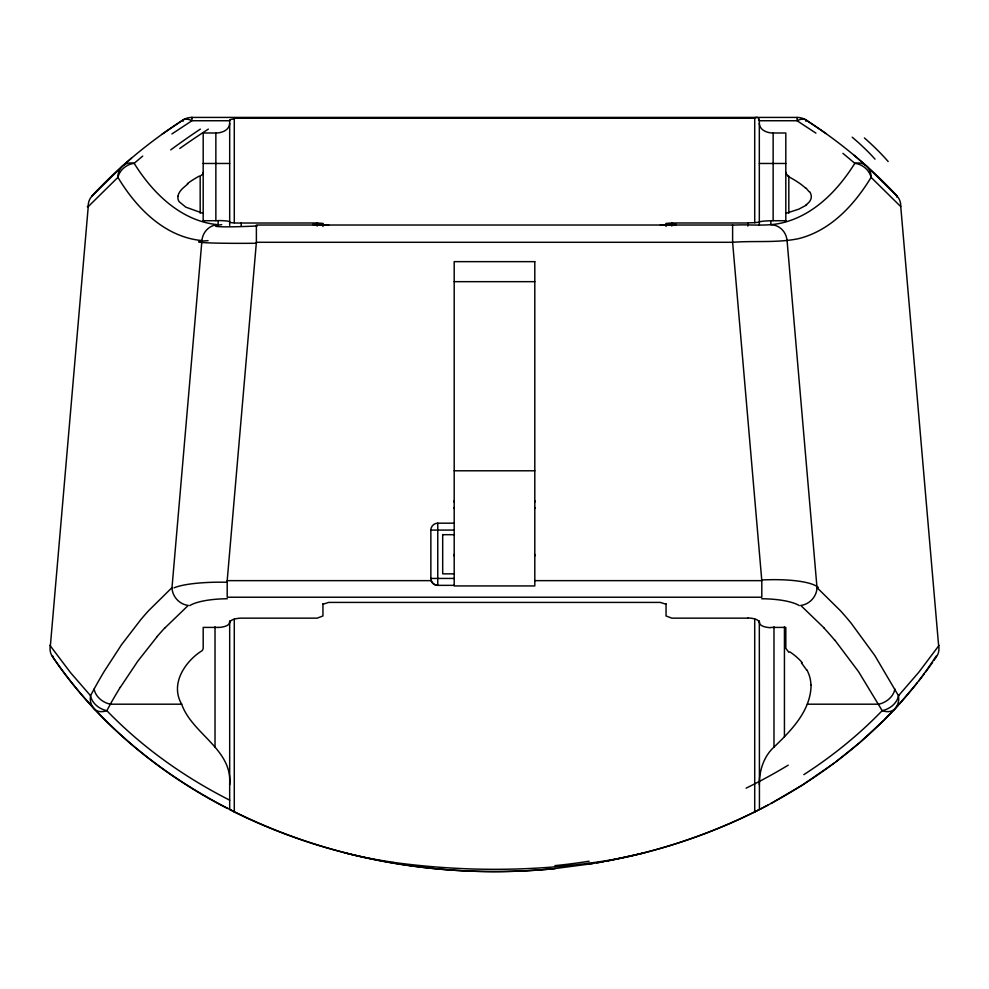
<?xml version="1.0" encoding="UTF-8"?>
<svg xmlns="http://www.w3.org/2000/svg" width="989" height="989" viewBox="0 0 989 989"><rect width="100%" height="100%" fill="white"/><g stroke="black" fill="none" stroke-linecap="round" stroke-linejoin="round"><path stroke-width="1.48" d="M200.174 213.191L200.174 176.166L202.411 174.398L203.19 172.358M754.718 619.015L754.718 811.907A563.359 563.359 0 0 1 644.877 852.555M754.718 222.76L754.718 118.087L234.282 118.087L234.282 222.76M759.317 784.759C759.181 771 763.595 756.56 773.979 747.091L773.979 626.766M229.683 123.477C229.361 130.177 221.66 133.107 215.862 132.996L203.19 132.996L203.19 221.264M229.683 800.15C184.3 777.144 142.206 747.301 106.812 710.658A17.27 11.732 -43.1 0 1 94.19 708.903A17.27 15.651 -43.1 0 1 90.543 695.7L94.128 689.024A627.075 205.156 -85.1 0 1 104.068 671.63L121.499 644.754L140.846 619.571A821.204 268.662 -85.1 0 1 148.597 610.695L171.999 587.614L201.929 240.574A17.27 16.319 -84.7 0 1 218.186 224.713C181.37 221.4 152.776 193.337 134.17 163.321A17.27 13.809 48.1 0 0 122.648 165.892L91.804 196.317A17.27 15.033 42.6 0 0 88.244 206.614L50.402 645.409A17.27 15.132 -34 0 0 52.343 656.461C96.069 721.364 158.079 772.817 227.433 808.446M732.614 225.022L732.614 242.293L761.802 580.642L761.802 597.22L227.198 597.22L227.198 580.642L256.386 242.293L256.386 225.022L735.643 225.022C751.108 224.33 766.932 226.58 782.175 222.871C813.996 215.268 838.004 190.197 854.83 163.321A17.27 13.809 -48.1 0 1 866.352 165.892L897.196 196.329A17.283 15.033 -42.6 0 1 900.756 206.614L938.598 645.409A17.27 15.132 34 0 1 936.67 656.461L933.95 660.429M773.979 747.091C791.435 730.302 810.893 710.596 811.079 684.858M229.683 784.759C232.675 749.069 192.15 734.159 181.667 704.193L110.385 704.193L106.812 710.658A17.27 12.882 27.8 0 1 90.543 695.7L70.367 672.458L49.932 645.36M120.324 687.33L137.768 661.208L157.115 636.656M805.812 121.214L806.468 120.201L825.976 133.503M932.59 662.395L925.729 671.914M924.344 673.756L918.781 680.988M917.372 682.756L899.186 704.156M897.987 705.466L895.601 708.062M899.112 694.995L918.781 672.285L939.068 645.36M899.026 695.094L898.506 695.65A17.27 12.882 -27.8 0 1 882.188 710.658C858.712 734.975 832.219 756.325 803.834 774.647M164.854 627.99L188.256 605.429A17.27 15.453 48.9 0 1 171.999 587.614M770.814 224.713A17.27 16.319 84.7 0 1 787.071 240.574L817.001 587.614L840.403 610.695A819.139 267.994 85.1 0 1 851.133 623.169L874.771 655.447L898.457 695.7A17.27 15.651 43.1 0 1 894.81 708.903L884.092 719.967M883.35 720.709L859.985 742.356L835.94 761.802M897.171 196.354L896.529 196.947M131.512 158.141L122.648 165.892A17.27 15.416 48.1 0 0 117.914 177.352L88.244 206.614L87.304 206.54L88.417 206.627M142.713 156.089L134.17 163.321A17.27 14.897 -31.3 0 0 117.914 177.352C136.272 207.925 164.644 237.063 201.929 240.574M188.133 183.67L182.483 188.54A91.161 26.579 -8.9 0 0 177.909 196.354M834.271 763.051L802.648 784.907L771.061 803.439M161.788 134.393L182.532 120.201A17.27 17.27 0 0 1 191.928 117.419L797.072 117.419A17.27 17.27 0 0 1 806.468 120.201A17.27 10.31 -57 0 0 797.072 120.745L759.317 120.745M806.653 204.983L798.902 209.112L786.478 213.167M171.901 133.96L191.928 120.745L229.683 120.745M52.887 656.09L52.429 656.399C139.202 784.215 290.778 856.326 442.095 869.331A610.04 610.04 0 0 0 554.384 868.639L593.116 863.545M767.785 805.194L760.937 808.767M760.479 809.002C829.697 773.41 894.452 721.117 936.113 656.09M758.847 809.843L758.019 810.263M759.441 809.534L759.317 620.82M757.772 810.387L756.808 810.869M760.751 808.866C707.234 836.138 648.549 855.151 589.58 863.83M755.608 811.475L756.362 811.091M755.559 811.499L754.817 811.858M322.946 604.242L328.694 602.412L660.306 602.412L666.054 604.242M607.036 861.085L644.89 852.642A453.568 453.568 0 0 1 606.628 860.628M603.562 861.728L596.602 862.964M606.628 860.665C536.137 871.766 463.928 872.014 393.251 862.371M555.311 868.552C484.709 875.611 412.846 870.357 344.123 852.642A471.778 471.778 0 0 0 393.263 862.297M747.808 226.073L747.808 222.982L671.815 222.982L666.104 223.415L666.054 226.493M666.054 224.899L675.846 224.75L675.846 224.12L666.054 224.12M666.054 224.923L660.306 225.01M759.317 123.477C759.639 130.177 767.34 133.107 773.138 132.996L785.81 132.996L785.81 221.511M203.19 163.469L229.683 163.469M759.317 163.469L785.81 163.469M203.19 220.72L218.161 220.72L218.161 223.786M785.81 220.72L770.839 220.72L770.839 223.786M229.708 222.142A11.534 1.125 -1 0 0 241.192 223.032L317.185 222.982L322.946 223.415L322.946 226.493M322.946 224.12L313.154 224.12L313.154 224.75L322.946 224.899M256.386 242.293L732.614 242.293C754.471 240.574 776.822 243.133 798.444 238.683C830.624 230.734 854.447 204.785 871.086 177.352A17.27 15.404 -48.1 0 0 866.352 165.892L854.001 155.199M454.198 281.667L534.802 281.667M454.198 470.789L534.802 470.789M454.198 585.352L437.768 585.352A6.911 6.911 0 0 1 430.858 578.441L430.858 530.079A6.911 6.911 0 0 1 437.768 523.181L454.198 523.181M430.858 530.079L454.198 530.079M442.689 534.69L454.408 534.69M454.408 573.843L442.689 573.843L442.689 534.542M430.858 578.441L454.198 578.441M227.198 580.642L431.216 580.642M534.802 580.642L761.802 580.642M747.808 618.15L671.815 618.15L666.054 615.962L666.054 603.649M218.161 627.409L203.19 627.409L203.19 647.869C203.19 648.92 202.745 649.872 202.04 650.713C186.661 660.17 169.304 682.929 181.667 704.193M770.839 627.409L785.81 627.409L785.835 648.314L788.826 652.32M807.333 704.193L878.615 704.193A17.27 13.08 -28.6 0 0 894.872 689.024M328.694 225.01L322.946 224.923M344.135 852.567A563.137 563.137 0 0 1 234.245 811.981L233.985 811.771M233.589 811.573L232.885 811.215M231.995 810.77L231.278 810.399M231.191 810.362L230.462 809.991M202.522 213.167L185.821 207.158L179.133 201.669A84.3 24.614 -8.6 0 1 178.008 196.341M815.913 133.132L797.072 120.745L797.072 117.481M842.925 153.344L854.83 163.321A17.27 14.897 31.3 0 1 871.086 177.352L900.756 206.614M806.084 188.108L809.089 191.681M824.146 627.99L800.744 605.429A17.27 15.453 -48.9 0 0 817.001 587.614M801.424 662.89L806.517 669.837M834.877 640.18L858.514 671.618L882.188 710.658A17.27 11.732 43.1 0 0 894.81 708.903M183.188 121.214L182.532 120.201A17.27 10.31 57 0 1 191.928 120.745L191.928 117.431L191.928 118.087M785.81 172.358L786.589 174.398L788.826 176.166L788.826 213.191M784.438 626.705L784.438 736.805M773.138 132.996L773.138 220.634M759.317 120.176L759.317 225.43M671.815 222.982L671.815 226.073M437.768 523.181L437.768 585.352L436.767 585.278A6.824 6.589 -0.3 0 1 431.216 580.642M322.946 603.649L322.946 615.962L317.185 618.15L241.192 618.15A11.992 4.29 0 0 0 229.955 622.662M317.185 222.982L317.185 226.073M241.192 222.982L241.192 226.073M234.282 619.015L234.282 811.907M229.683 120.176L229.683 225.43M229.683 620.82L229.683 809.595M215.862 132.996L215.862 220.634M215.021 626.766L215.021 747.091M454.359 502.4A9.21 9.21 0 0 1 454.198 500.718M534.802 500.718A9.21 9.21 0 0 1 534.641 502.4M256.485 243.257A57.572 1.99 -0.6 0 1 205.712 242.725A57.572 1.99 -0.6 0 1 208.073 240.648M761.827 579.987A58.883 13.809 -3.3 0 1 818.286 587.466M761.703 598.765A41.934 11.522 0 0 1 799.285 605.602M189.715 605.602A41.934 11.522 0 0 1 227.297 598.765M110.372 704.094A612.352 201.731 -84.3 0 1 120.312 687.231M110.385 704.193A17.27 13.08 28.6 0 1 94.128 689.024M174.039 587.837A58.883 11.571 1.5 0 1 227.285 582.261M257.115 225.949A40.203 1.978 -2.8 0 1 220.807 226.741A40.203 1.978 -2.8 0 1 221.709 224.651M806.381 120.337A472.112 472.112 0 0 1 897.32 196.218M589.073 861.246A547.189 490.507 -0.8 0 1 554.953 865.635M91.68 196.205A472.371 472.371 0 0 1 182.619 120.337M157.103 636.545A806.307 266.498 -84.4 0 1 164.854 627.891M824.134 628.176A803.884 265.559 84.4 0 1 834.864 640.365M864.398 137.941A340.587 103.61 19.9 0 1 888.171 161.541M852.184 137.187A321.104 95.142 19.2 0 1 875.03 159.142M170.738 149.858A341.106 73.322 -25.7 0 1 200.359 129.089M179.775 148.474A321.796 67.437 -24.9 0 1 208.37 129.102M788.245 765.14A361.319 198.356 -15.3 0 1 746.102 788.171M589.605 864.114A17.27 1.261 81 0 1 589.098 863.298M806.789 669.751A108.555 59.661 -12.8 0 1 810.918 684.883M789.803 651.838A127.111 69.032 -9.6 0 1 802.178 662.618M770.79 627.681A12.041 4.685 0 0 1 759.663 622.674M218.173 220.559A11.547 1.335 0 0 1 229.584 221.759M754.755 117.691A4.809 2.435 -24.3 0 1 758.551 120.201M229.732 120.176A4.809 1.323 0 0 1 234.368 119.039M187.354 183.657A130.857 38.818 -8.4 0 1 199.308 176.091M809.731 191.73A86.364 25.096 7.8 0 1 805.948 204.822M787.788 176.265A120.757 35.147 8.9 0 1 805.565 188.095M747.832 617.989A11.992 4.475 -0.8 0 1 759.02 622.662M229.349 622.674A12.041 4.488 -0.8 0 1 218.173 627.483M759.824 221.759A11.547 1.125 -1 0 1 770.839 220.77M758.934 222.142A11.534 0.927 0 0 1 747.808 222.822M454.198 555.991A9.21 9.21 0 0 1 454.359 554.31M534.641 554.31A9.21 9.21 0 0 1 534.802 555.991M454.359 508.717A9.21 6.972 0 0 1 454.198 507.456M534.802 507.456A9.21 6.972 0 0 1 534.641 508.717M534.802 261.652L454.198 261.652L454.198 585.933L534.802 585.933L534.802 261.652"/></g></svg>
